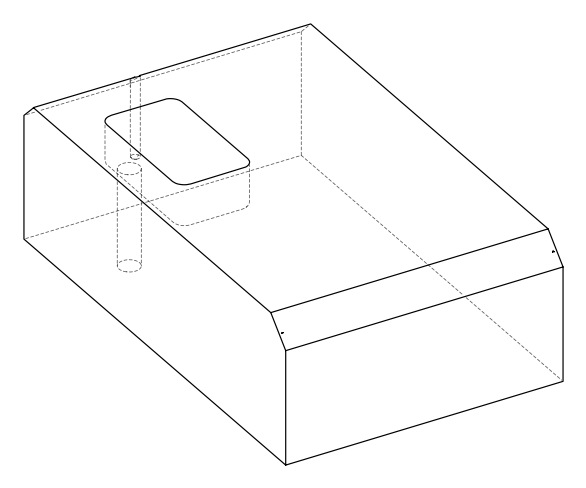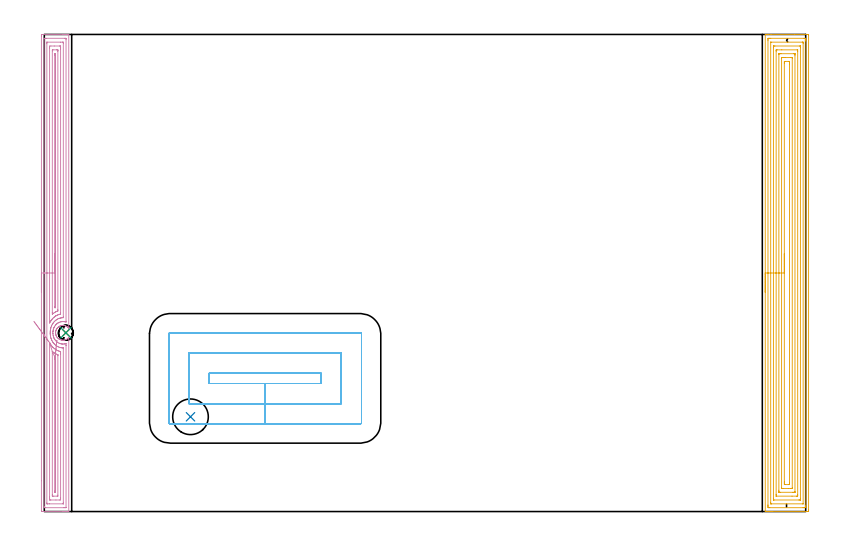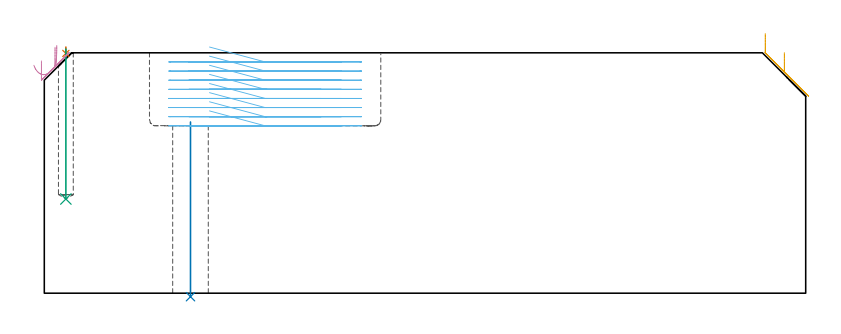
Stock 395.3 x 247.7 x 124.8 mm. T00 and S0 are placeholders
(PLAN: 6 operations, 4 tool changes, 40.5 min)
(1 SPOT_DRILL | STEP1POCKET | NXT0321_9005460120000 | 0.03 min | 0 mm3)
(2 INDEXABLE_INSERT_DRILL_THROUGH_HOLE_FROM_SOLID | STEP1HOLE | NXT0302_008 | 0.37 min | 33493 mm3)
(3 DRILL_BLIND_HOLE_INTO_CENTER | STEP1POCKET | UGT0301_472 | 0.31 min | 3439 mm3)
(4 AREA_MILL | FG_CHAMFER_SURFACE | UGT0205_001 | 12.02 min | 24836 mm3)
(5 AREA_MILL_1 | FG_CHAMFER_SURFACE_1 | UGT0205_001 | 16.28 min | 62693 mm3)
(6 MILL_RECTANGULAR_POCKET | POCKET_RECTANGULAR_STRAIGHT | UGT0201_095 | Follow Part, ap 5, ae 75% | 11.44 min | 291612 mm3)
(TOOL NXT0321_9005460120000 | NC Spot Drill, 142deg, 12mm, Carbide, Uncoated | D12 PA142 FL30 Z2)
(TOOL NXT0302_008 | Index. Insert Drill 18.5mm [880-D1850L25-05] | D18.5 PA176 FL93 Z2)
(TOOL UGT0301_472 | Carbide Drill 7.7 mm | D7.7 PA118 FL76 Z2)
(TOOL UGT0205_001 | Chamfer Mill 20 x 3 x 45 deg. | D20 FL50 Z2)
(TOOL UGT0201_095 | End mill 20 mm | D20 R3 FL38 Z4)
(OP 1 SPOT_DRILL)
G17 G21 G94 G90
T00 M6
G54
G17 G0 G90 X11.2 Y92.8 S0 M3
G43 Z134.8 H0
G94 G81 G98 Z124.469 F250. R127.8
G80
M5
M2
(OP 2 INDEXABLE_INSERT_DRILL_THROUGH_HOLE_FROM_SOLID)
G17 G21 G94 G90
T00 M6
G54
G17 G0 G90 X75.9 Y49.2 S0 M3
G43 Z134.8 H1
G94 G81 G98 Z-1.823 F250. R88.9
G80
M5
M2
(OP 3 DRILL_BLIND_HOLE_INTO_CENTER)
G17 G21 G94 G90
T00 M6
G54
G17 G0 G90 X11.2 Y92.8 S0 M3
G43 Z134.8 H0
G94 G81 G98 Z48.9 F250. R126.8
G80
M5
M2
(OP 4 AREA_MILL)
G17 G21 G94 G90
T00 M6
G54
G17 G0 G90 X-1.5 Y113.85 S1061 M3
G43 Z134.8 H0
Z120.6
G94 G1 Y113.888 Z119.728 F250.
Y114.002 Z118.863
Y114.191 Z118.012
Y114.453 Z117.18
Y114.787 Z116.374
Y115.19 Z115.6
Y115.659 Z114.864
Y116.19 Z114.172
Y116.779 Z113.529
Y117.422 Z112.94
Y118.114 Z112.408
Y118.85 Z111.94
Y119.624 Z111.537
Y120.43 Z111.203
Y121.262 Z110.941
Y122.114 Z110.752
Y122.978 Z110.638
Y123.85 Z110.6
Y246.675
X-1.499 Y247.087 Z110.601
X-1.495 Y247.563 Z110.603
X-1.492 Y247.691 Z110.606
X-1.024 Y247.7 Z111.073
X9.574 Z121.669
X10.128 Z122.224
X10.458 Z122.554
X11.011 Z123.107
X11.341 Z123.436
X12.345 Z124.444
X12.688 Y247.693 Z124.779
X12.697 Y247.691 Z124.788
X12.7 Y247.533 Z124.8
Y95.273
X12.695 Y95.228 Z124.793
X12.694 Y95.225 Z124.791
X12.65 Y95.273 Z124.75
X12.591 Y95.341 Z124.691
X12.426 Y95.517 Z124.526
X12.371 Y95.57 Z124.471
X12.207 Y95.72 Z124.307
X12.042 Y95.854 Z124.142
X11.987 Y95.895 Z124.087
X11.733 Y96.064 Z123.833
X11.528 Y96.187 Z123.628
X11.053 Y96.394 Z123.153
X10.618 Y96.526 Z122.718
X10.175 Y96.609 Z122.275
X9.736 Y96.639 Z121.836
X9.296 Y96.616 Z121.396
X8.853 Y96.544 Z120.953
X8.418 Y96.42 Z120.518
X8.142 Y96.313 Z120.242
X7.873 Y96.187 Z119.973
X7.539 Y95.978 Z119.639
X7.332 Y95.828 Z119.432
X7.136 Y95.659 Z119.236
X6.772 Y95.294 Z118.872
X6.755 Y95.273 Z118.855
X6.662 Y95.156 Z118.759
X6.418 Y94.789 Z118.516
X6.386 Y94.728 Z118.484
X6.21 Y94.402 Z118.306
X6.202 Y94.38 Z118.298
X6.041 Y93.961 Z118.14
X6.009 Y93.836 Z118.108
X5.929 Y93.51 Z118.024
X5.893 Y93.245 Z117.989
X5.871 Y93.065 Z117.963
Y93.041 Z117.962
X5.869 Y92.897
Y92.818 Z117.957
X5.866 Y92.617 Z117.962
X5.869 Y92.594 Z117.963
X5.876 Y92.52 Z117.973
X5.915 Y92.169 Z118.01
X5.92 Y92.148 Z118.014
X5.968 Y91.924 Z118.067
X6.013 Y91.725 Z118.111
X6.042 Y91.647 Z118.139
X6.179 Y91.27 Z118.275
X6.186 Y91.255 Z118.281
X6.28 Y91.048 Z118.377
X6.321 Y90.972 Z118.418
X6.397 Y90.833 Z118.495
X6.525 Y90.634 Z118.622
X6.662 Y90.444 Z118.759
X6.889 Y90.184 Z118.986
X7.128 Y89.94 Z119.228
X7.329 Y89.774 Z119.429
X7.539 Y89.625 Z119.639
X7.969 Y89.375 Z120.069
X8.418 Y89.182 Z120.518
X8.843 Y89.048 Z120.943
X9.069 Y89.007 Z121.169
X9.296 Y88.98 Z121.396
X9.736 Y88.961 Z121.836
X10.175 Y88.991 Z122.275
X10.556 Y89.048 Z122.656
X11.053 Y89.206 Z123.153
X11.503 Y89.411 Z123.603
X11.932 Y89.676 Z124.032
X12.225 Y89.896 Z124.325
X12.371 Y90.033 Z124.471
X12.619 Y90.291 Z124.719
X12.679 Y90.362 Z124.779
X12.687 Y90.368 Z124.786
X12.694 Y90.367 Z124.794
X12.7 Y90.362 Z124.8
Y0.167
X12.697 Y0.009 Z124.788
X12.688 Y0.007 Z124.779
X12.344 Y0. Z124.444
X12.001 Z124.1
X11.341 Z123.436
X10.128 Z122.224
X9.574 Z121.669
X-1.245 Z110.852
X-1.302 Y0.001 Z110.796
X-1.492 Y0.01 Z110.606
X-1.499 Y0.201 Z110.599
X-1.5 Y16.018 Z110.6
Y123.85
X-0.086 Z112.014
X-0.085 Y245.51 Z112.015
X-0.084 Y245.614 Z112.016
X-0.081 Y245.666 Z112.019
X-0.08 Y245.684 Z112.02
X-0.047 Y245.69 Z112.053
X0.349 Y245.698 Z112.449
X0.742 Y245.699 Z112.842
X1.231 Y245.7 Z113.331
X10.458 Y245.699 Z122.558
X10.948 Y245.697 Z123.048
X11.174 Y245.69 Z123.274
X11.279 Y245.684 Z123.379
X11.285 Y245.357 Z123.385
Y245.301
Y98.845
X11.28 Y98.427 Z123.38
X11.279 Y98.386 Z123.379
X10.793 Y98.506 Z122.893
X10.458 Y98.563 Z122.558
X9.789 Y98.628 Z121.889
X9.574 Y98.622 Z121.674
X9.247 Y98.605 Z121.347
X8.966 Y98.568 Z121.066
X8.691 Y98.521 Z120.791
X8.247 Y98.402 Z120.347
X7.808 Y98.247 Z119.908
X7.605 Y98.158 Z119.705
X7.207 Y97.952 Z119.307
X7.034 Y97.842 Z119.134
X6.925 Y97.768 Z119.025
X6.525 Y97.463 Z118.625
X6.374 Y97.332 Z118.474
X6.088 Y97.059 Z118.188
X6.065 Y97.036 Z118.165
X6.042 Y97.011 Z118.142
X5.776 Y96.706 Z117.876
X5.659 Y96.554 Z117.759
X5.402 Y96.166 Z117.502
X5.309 Y96.014 Z117.409
X5.158 Y95.74 Z117.258
X5.003 Y95.43 Z117.103
X4.942 Y95.273 Z117.042
X4.759 Y94.784 Z116.859
X4.651 Y94.38 Z116.751
X4.608 Y94.212 Z116.708
X4.577 Y94.075 Z116.677
X4.485 Y93.487 Z116.585
X4.478 Y93.436 Z116.578
X4.472 Y93.388 Z116.572
X4.468 Y93.341 Z116.568
X4.466 Y93.295 Z116.566
X4.456 Y92.594 Z116.556
X4.457 Y92.503 Z116.557
X4.464 Y92.404 Z116.564
X4.545 Y91.701 Z116.645
X4.617 Y91.356 Z116.717
X4.688 Y91.053 Z116.788
X4.763 Y90.808 Z116.863
X4.869 Y90.515 Z116.969
X4.944 Y90.311 Z117.044
X5.074 Y90. Z117.174
X5.115 Y89.915 Z117.215
X5.158 Y89.833 Z117.258
X5.33 Y89.533 Z117.43
X5.461 Y89.33 Z117.561
X5.676 Y89.022 Z117.776
X6.042 Y88.594 Z118.142
X6.269 Y88.363 Z118.369
X6.53 Y88.129 Z118.63
X6.925 Y87.834 Z119.025
X7.598 Y87.449 Z119.698
X7.808 Y87.358 Z119.908
X8.1 Y87.236 Z120.2
X8.691 Y87.069 Z120.791
X8.895 Y87.03 Z120.995
X9.26 Y86.991 Z121.36
X9.574 Y86.977 Z121.674
X9.832 Y86.975 Z121.932
X10.458 Y87.032 Z122.558
X10.634 Y87.058 Z122.734
X10.914 Y87.122 Z123.014
X11.275 Y87.217 Z123.375
X11.279 Y87.161 Z123.379
X11.285 Y86.399 Z123.385
X11.286 Y86.343 Z123.386
X11.285 Y2.19 Z123.385
X11.284 Y2.086 Z123.384
X11.281 Y2.034 Z123.381
X11.28 Y2.016 Z123.38
X11.247 Y2.01 Z123.347
X10.85 Y2.002 Z122.95
X10.458 Y2.001 Z122.558
X9.969 Y2. Z122.069
X0.742 Y2.001 Z112.842
X0.252 Y2.003 Z112.352
X0.026 Y2.01 Z112.126
X-0.079 Y2.016 Z112.021
X-0.085 Y2.343 Z112.015
Y2.399
X-0.086 Y123.85 Z112.014
X1.328 Z113.428
X1.329 Y242.921 Z113.429
X1.333 Y243.515 Z113.433
X1.335 Y243.663 Z113.435
X1.338 Y243.69 Z113.438
X1.381 Y243.694 Z113.481
X1.444 Y243.699 Z113.544
X8.508 Y243.7 Z120.608
X9.392 Y243.699 Z121.492
X9.574 Y243.696 Z121.674
X9.757 Y243.691 Z121.857
X9.865 Y243.685 Z121.965
X9.867 Y243.614 Z121.967
X9.869 Y243.515 Z121.969
X9.871 Y243.215 Z121.971
Y101.224
X9.869 Y100.924 Z121.969
X9.867 Y100.724 Z121.967
X9.865 Y100.657 Z121.965
X9.847 Y100.645 Z121.947
X9.549 Y100.631 Z121.649
X8.77 Y100.552 Z120.87
X8.691 Y100.538 Z120.791
X8.331 Y100.46 Z120.431
X8.052 Y100.385 Z120.152
X7.808 Y100.308 Z119.908
X7.392 Y100.159 Z119.492
X6.925 Y99.934 Z119.025
X6.797 Y99.868 Z118.897
X6.567 Y99.738 Z118.667
X6.251 Y99.526 Z118.351
X6.042 Y99.367 Z118.142
X5.752 Y99.139 Z117.852
X5.431 Y98.845 Z117.531
X5.294 Y98.708 Z117.394
X5.158 Y98.565 Z117.258
X4.871 Y98.243 Z116.971
X4.648 Y97.952 Z116.748
X4.498 Y97.727 Z116.598
X4.275 Y97.383 Z116.375
X4.156 Y97.18 Z116.256
X4.091 Y97.059 Z116.191
X3.853 Y96.593 Z115.953
X3.676 Y96.166 Z115.776
X3.598 Y95.958 Z115.698
X3.392 Y95.348 Z115.492
X3.376 Y95.29 Z115.476
X3.372 Y95.273 Z115.472
X3.207 Y94.568 Z115.307
X3.178 Y94.38 Z115.278
X3.092 Y93.79 Z115.192
X3.061 Y93.487 Z115.161
X3.048 Y92.942 Z115.148
X3.043 Y92.594 Z115.143
X3.05 Y92.325 Z115.15
X3.076 Y92.021 Z115.176
X3.111 Y91.701 Z115.211
X3.148 Y91.383 Z115.248
X3.219 Y90.983 Z115.319
X3.257 Y90.808 Z115.357
X3.392 Y90.245 Z115.492
X3.496 Y89.915 Z115.596
X3.55 Y89.756 Z115.65
X3.719 Y89.311 Z115.819
X3.846 Y89.022 Z115.946
X3.984 Y88.727 Z116.084
X4.275 Y88.193 Z116.375
X4.313 Y88.129 Z116.413
X4.381 Y88.023 Z116.481
X4.669 Y87.618 Z116.769
X4.838 Y87.407 Z116.938
X4.978 Y87.236 Z117.078
X5.158 Y87.032 Z117.258
X5.495 Y86.688 Z117.595
X5.89 Y86.343 Z117.99
X6.042 Y86.23 Z118.142
X6.424 Y85.956 Z118.524
X6.925 Y85.682 Z119.025
X7.386 Y85.45 Z119.486
X7.808 Y85.287 Z119.908
X8.047 Y85.209 Z120.147
X8.426 Y85.105 Z120.526
X8.691 Y85.053 Z120.791
X9.139 Y84.997 Z121.239
X9.574 Y84.974 Z121.674
X9.817 Y84.964 Z121.917
X9.85 Y84.96 Z121.95
X9.863 Y84.957 Z121.963
X9.865 Y84.942 Z121.965
X9.868 Y84.857 Z121.968
X9.871 Y84.557 Z121.971
Y4.779
X9.867 Y4.185 Z121.967
X9.865 Y4.037 Z121.965
X9.862 Y4.01 Z121.962
X9.819 Y4.006 Z121.919
X9.756 Y4.001 Z121.856
X2.692 Y4. Z114.792
X1.808 Y4.001 Z113.908
X1.626 Y4.004 Z113.726
X1.442 Y4.009 Z113.542
X1.335 Y4.015 Z113.435
X1.332 Y4.086 Z113.432
X1.33 Y4.185 Z113.43
X1.329 Y4.485 Z113.429
X1.328 Y123.85 Z113.428
X2.743 Z114.843
Y240.599
X2.744 Y240.835 Z114.844
X2.749 Y241.485 Z114.849
X2.757 Y241.69 Z114.857
X3.42 Y241.7 Z115.52
X5.158 Z117.258
X7.836 Z119.936
X8.241 Y241.694 Z120.341
X8.437 Y241.69 Z120.537
X8.45 Y241.58 Z120.55
X8.455 Y241.074 Z120.555
X8.456 Y240.835 Z120.556
X8.457 Y240.179 Z120.557
Y103.311
X8.455 Y102.656 Z120.555
X8.452 Y102.537 Z120.552
X8.451 Y102.529 Z120.551
X8.437 Y102.522 Z120.537
X8.368 Y102.503 Z120.468
X8.004 Y102.418 Z120.104
X7.85 Y102.375 Z119.95
X7.808 Y102.362 Z119.908
X7.19 Y102.149 Z119.29
X6.925 Y102.047 Z119.025
X6.575 Y101.878 Z118.675
X6.042 Y101.596 Z118.142
X5.996 Y101.57 Z118.096
X5.923 Y101.525 Z118.023
X5.474 Y101.206 Z117.574
X5.158 Y100.96 Z117.258
X4.979 Y100.813 Z117.079
X4.777 Y100.631 Z116.877
X4.523 Y100.381 Z116.623
X4.275 Y100.126 Z116.375
X4.092 Y99.924 Z116.192
X3.932 Y99.738 Z116.032
X3.696 Y99.431 Z115.796
X3.392 Y98.991 Z115.492
X3.335 Y98.904 Z115.435
X3.298 Y98.845 Z115.398
X3.136 Y98.571 Z115.236
X3.007 Y98.342 Z115.107
X2.79 Y97.952 Z114.89
X2.782 Y97.943 Z114.882
X2.75 Y97.952 Z114.85
X2.746 Y98.291 Z114.846
X2.743 Y98.608 Z114.843
Y123.85
X4.157 Z116.257
Y239.169
X4.164 Y239.68 Z116.264
X4.196 Y239.69 Z116.296
X4.275 Y239.693 Z116.375
X4.516 Y239.699 Z116.616
X6.282 Y239.7 Z118.382
X6.925 Y239.693 Z119.025
X7.016 Y239.69 Z119.116
X7.036 Y239.686 Z119.136
X7.039 Y239.567 Z119.139
X7.041 Y239.408 Z119.141
X7.043 Y239.169 Z119.143
Y239.049
Y104.977
X7.037 Y104.204 Z119.137
X7.036 Y104.18 Z119.136
X7.015 Y104.166 Z119.115
X6.981 Y104.147 Z119.081
X6.925 Y104.124 Z119.025
X6.586 Y103.989 Z118.686
X6.356 Y103.885 Z118.456
X6.042 Y103.731 Z118.142
X5.771 Y103.584 Z117.871
X5.288 Y103.311 Z117.388
X5.21 Y103.258 Z117.31
X5.158 Y103.222 Z117.258
X4.697 Y102.884 Z116.797
X4.275 Y102.562 Z116.375
X4.193 Y102.501 Z116.293
X4.163 Y102.521 Z116.263
X4.161 Y102.533 Z116.261
X4.157 Y103.311 Z116.257
Y103.43
Y123.85
X5.571 Z117.671
Y236.846
X5.573 Y237.263 Z117.673
X5.577 Y237.645 Z117.677
X5.578 Y237.684 Z117.678
X5.615 Y237.695 Z117.715
X5.622 Y237.69 Z117.722
X5.625 Y237.685 Z117.725
X5.629 Y237.263 Z117.729
Y237.205
Y106.407
X5.624 Y105.99 Z117.724
X5.622 Y105.932 Z117.722
X5.601 Y105.719 Z117.701
X5.578 Y105.99 Z117.678
X5.572 Y106.407 Z117.672
X5.571 Y106.465 Z117.671
Y123.85
Y124.722 Z117.709
Y125.587 Z117.823
Y126.438 Z118.012
Y127.27 Z118.274
Y128.076 Z118.608
Y128.85 Z119.011
Y129.586 Z119.48
Y130.278 Z120.011
Y130.921 Z120.6
Y131.51 Z121.243
Y132.042 Z121.935
Y132.51 Z122.671
Y132.913 Z123.445
Y133.247 Z124.251
Y133.509 Z125.083
Y133.698 Z125.935
Y133.812 Z126.8
Y133.85 Z127.671
G0 X-5.413 Y98.727 Z118.325
G1 X-5.128 Y98.342 Z117.595
X-4.806 Y97.908 Z116.91
X-4.45 Y97.428 Z116.275
X-4.063 Y96.905 Z115.694
X-3.647 Y96.343 Z115.172
X-3.205 Y95.747 Z114.714
X-2.741 Y95.121 Z114.321
X-2.259 Y94.47 Z113.998
X-1.762 Y93.798 Z113.747
X-1.253 Y93.112 Z113.569
X-0.738 Y92.416 Z113.467
X-0.219 Y91.715 Z113.44
X0.3 Y91.015 Z113.49
X0.814 Y90.322 Z113.615
X1.319 Y89.639 Z113.816
X1.812 Y88.974 Z114.089
X2.289 Y88.33 Z114.434
X2.747 Y87.712 Z114.847
X2.756 Y87.7 Z114.856
X2.786 Y87.646 Z114.886
X2.908 Y87.42 Z115.008
X3.009 Y87.236 Z115.109
X3.2 Y86.903 Z115.3
X3.392 Y86.605 Z115.492
X3.573 Y86.343 Z115.673
X3.876 Y85.942 Z115.976
X4.275 Y85.458 Z116.375
X4.282 Y85.45 Z116.382
X4.722 Y85.014 Z116.822
X5.158 Y84.632 Z117.258
X5.248 Y84.557 Z117.348
X5.713 Y84.231 Z117.813
X6.042 Y84.026 Z118.142
X6.706 Y83.664 Z118.806
X6.925 Y83.562 Z119.025
X7.106 Y83.481 Z119.206
X7.542 Y83.322 Z119.642
X7.808 Y83.244 Z119.908
X8.381 Y83.085 Z120.481
X8.431 Y83.069 Z120.531
X8.45 Y83.062 Z120.55
X8.453 Y83.012 Z120.553
X8.455 Y82.771 Z120.555
X8.457 Y82.115 Z120.557
Y81.878
Y7.102
X8.456 Y6.865 Z120.556
X8.45 Y6.215 Z120.55
X8.443 Y6.01 Z120.543
X7.78 Y6. Z119.88
X6.042 Z118.142
X3.364 Z115.464
X2.959 Y6.006 Z115.059
X2.763 Y6.01 Z114.863
X2.75 Y6.12 Z114.85
X2.744 Y6.626 Z114.844
X2.743 Y6.865 Z114.843
Y7.521
Y87.557
X2.746 Y87.712 Z114.846
X4.166 Y83.127 Z116.266
X4.188 Y83.111 Z116.288
X4.275 Y83.043 Z116.375
X4.62 Y82.771 Z116.72
X5.158 Y82.391 Z117.258
X5.468 Y82.198 Z117.568
X6.041 Y81.878 Z118.141
X6.626 Y81.604 Z118.726
X6.925 Y81.475 Z119.025
X6.989 Y81.446 Z119.089
X7.024 Y81.428 Z119.124
X7.036 Y81.408 Z119.136
X7.038 Y81.344 Z119.138
X7.042 Y81.105 Z119.142
X7.043 Y80.985 Z119.143
Y80.865
Y8.531
X7.036 Y8.021 Z119.136
X7.004 Y8.01 Z119.104
X6.925 Y8.007 Z119.025
X6.684 Y8.001 Z118.784
X4.918 Y8. Z117.018
X4.275 Y8.007 Z116.375
X4.184 Y8.01 Z116.284
X4.164 Y8.013 Z116.264
X4.161 Y8.132 Z116.261
X4.159 Y8.292 Z116.259
X4.157 Y8.77 Z116.257
Y82.89
X4.16 Y83.01 Z116.26
X4.163 Y83.089 Z116.263
X4.166 Y83.127 Z116.266
X5.6 Y79.904 Z117.7
X5.622 Y79.674 Z117.722
X5.626 Y79.62 Z117.726
X5.629 Y79.199 Z117.729
Y79.141
Y10.854
X5.627 Y10.437 Z117.727
X5.623 Y10.055 Z117.723
X5.622 Y10.016 Z117.722
X5.585 Y10.005 Z117.685
X5.578 Y10.01 Z117.678
X5.575 Y10.015 Z117.675
X5.571 Y10.437 Z117.671
Y10.495
X5.572 Y79.199 Z117.672
X5.575 Y79.616 Z117.675
X5.577 Y79.669 Z117.677
X5.6 Y79.904 Z117.7
X5.684 Y80.763 Z117.823
X5.768 Y81.609 Z118.02
X5.849 Y82.434 Z118.291
X5.927 Y83.233 Z118.633
X6.003 Y83.999 Z119.044
X6.074 Y84.726 Z119.52
X6.142 Y85.409 Z120.059
X6.204 Y86.043 Z120.655
X6.261 Y86.623 Z121.304
X6.312 Y87.145 Z122.001
X6.357 Y87.603 Z122.742
X6.396 Y87.996 Z123.52
X6.428 Y88.32 Z124.329
X6.453 Y88.573 Z125.164
X6.47 Y88.752 Z126.018
X6.481 Y88.856 Z126.884
X6.483 Y88.885 Z127.756
X6.479 Y88.839 Z128.627
G0 Z134.8
M5
M2
(OP 5 AREA_MILL_1)
G17 G21 G94 G90
T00 M6
G54
G17 G0 G90 X374.3 Y113.85 S1061 M3
G43 Z134.8 H0
G94 G1 Y113.888 Z133.928 F250.
Y114.002 Z133.063
Y114.191 Z132.212
Y114.453 Z131.38
Y114.787 Z130.574
Y115.19 Z129.8
Y115.658 Z129.064
Y116.19 Z128.372
Y116.779 Z127.729
Y117.422 Z127.14
Y118.114 Z126.608
Y118.85 Z126.14
Y119.624 Z125.737
Y120.43 Z125.403
Y121.262 Z125.141
Y122.113 Z124.952
Y122.978 Z124.838
Y123.85 Z124.8
Y247.533
X374.303 Y247.69 Z124.788
X374.345 Y247.693 Z124.747
X374.726 Y247.7 Z124.373
X375.095 Z124.004
X375.76 Z123.335
X376.983 Z122.114
X377.54 Z121.554
X389.555 Z109.543
X396.229 Z102.868
X396.51 Y247.698 Z102.587
X396.792 Y247.69 Z102.306
X396.799 Y247.408 Z102.299
X396.8 Y0.934 Z102.3
X396.799 Y0.613 Z102.301
X396.794 Y0.047 Z102.304
X396.792 Y0.008 Z102.306
X396.229 Y0. Z102.868
X378.152 Z120.944
X377.54 Z121.554
X376.983 Z122.114
X376.65 Z122.446
X376.093 Z123.003
X375.76 Z123.335
X375.095 Z124.004
X374.726 Z124.373
X374.347 Z124.744
X374.298 Z124.792
X374.3 Y0.167 Z124.8
Y123.85
X375.714 Z123.386
Y244.454
X375.718 Y245.301 Z123.382
X375.72 Y245.341 Z123.38
X375.76 Y245.69 Z123.34
X376.255 Y245.698 Z122.845
X376.65 Y245.699 Z122.45
X377.142 Y245.7 Z121.958
X394.45 Y245.699 Z104.65
X394.944 Y245.697 Z104.156
X395.34 Y245.69 Z103.76
X395.38 Y245.301 Z103.72
X395.383 Y245.257 Z103.717
X395.386 Y244.408 Z103.714
Y244.361
Y3.246
X395.382 Y2.399 Z103.718
X395.38 Y2.359 Z103.72
X395.34 Y2.01 Z103.76
X394.845 Y2.002 Z104.255
X394.45 Y2.001 Z104.65
X393.958 Y2. Z105.142
X376.65 Y2.001 Z122.45
X376.156 Y2.003 Z122.944
X375.76 Y2.01 Z123.34
X375.72 Y2.399 Z123.38
X375.717 Y2.443 Z123.383
X375.714 Y3.292 Z123.386
Y3.339
Y123.85
X377.128 Z121.972
X377.129 Y243.515 Z121.971
X377.13 Y243.618 Z121.97
X377.132 Y243.668 Z121.968
X377.134 Y243.686 Z121.966
X377.171 Y243.69 Z121.929
X377.357 Y243.699 Z121.743
X385.81 Y243.7 Z113.29
X393.56 Z105.54
X393.744 Y243.698 Z105.356
X393.868 Y243.695 Z105.232
X393.96 Y243.69 Z105.14
X393.965 Y243.651 Z105.135
X393.968 Y243.515 Z105.132
X393.971 Y243.102 Z105.129
Y4.185
X393.97 Y4.082 Z105.13
X393.968 Y4.031 Z105.132
X393.966 Y4.014 Z105.134
X393.929 Y4.01 Z105.171
X393.743 Y4.001 Z105.357
X385.29 Y4. Z113.81
X377.54 Z121.56
X377.356 Y4.002 Z121.744
X377.233 Y4.005 Z121.867
X377.14 Y4.01 Z121.96
X377.135 Y4.049 Z121.965
X377.132 Y4.185 Z121.968
X377.129 Y4.598 Z121.971
X377.128 Y123.85 Z121.972
X378.543 Z120.557
Y240.835
X378.545 Y241.614 Z120.555
X378.547 Y241.667 Z120.553
X378.549 Y241.687 Z120.551
X378.567 Y241.69 Z120.533
X378.674 Y241.695 Z120.426
X378.89 Y241.698 Z120.21
X379.32 Y241.7 Z119.78
X392.222 Y241.699 Z106.878
X392.428 Y241.696 Z106.672
X392.531 Y241.692 Z106.569
X392.551 Y241.69 Z106.549
X392.553 Y241.674 Z106.547
X392.555 Y241.635 Z106.545
X392.557 Y240.948 Z106.543
Y240.835
Y6.864
X392.555 Y6.086 Z106.545
X392.553 Y6.033 Z106.547
X392.551 Y6.013 Z106.549
X392.533 Y6.01 Z106.567
X392.426 Y6.005 Z106.674
X392.21 Y6.001 Z106.89
X391.78 Y6. Z107.32
X378.878 Y6.001 Z120.222
X378.672 Y6.004 Z120.428
X378.569 Y6.008 Z120.531
X378.549 Y6.01 Z120.551
X378.547 Y6.026 Z120.553
X378.545 Y6.065 Z120.555
X378.543 Y6.752 Z120.557
Y6.864
Y123.85
X379.957 Z119.143
Y239.049
X379.959 Y239.302 Z119.141
X379.964 Y239.557 Z119.136
X379.974 Y239.69 Z119.126
X380.048 Y239.695 Z119.052
X380.21 Y239.699 Z118.89
X380.452 Y239.7 Z118.648
X382.899 Z116.201
X390.89 Y239.699 Z108.21
X391.133 Y239.698 Z107.967
X391.14 Y239.692 Z107.96
X391.142 Y239.689 Z107.958
X391.143 Y239.049 Z107.957
Y238.795
Y8.651
X391.141 Y8.398 Z107.959
X391.136 Y8.143 Z107.964
X391.126 Y8.01 Z107.974
X391.052 Y8.005 Z108.048
X390.89 Y8.001 Z108.21
X390.648 Y8. Z108.452
X388.201 Z110.899
X380.21 Y8.001 Z118.89
X379.967 Y8.002 Z119.133
X379.96 Y8.008 Z119.14
X379.958 Y8.011 Z119.142
X379.957 Y8.651 Z119.143
Y8.905
Y123.85
X381.371 Z117.729
X381.372 Y237.263 Z117.728
X381.374 Y237.574 Z117.726
X381.376 Y237.651 Z117.724
X381.377 Y237.682 Z117.723
X381.411 Y237.69 Z117.689
X381.558 Y237.697 Z117.542
X381.99 Y237.699 Z117.11
X382.445 Y237.7 Z116.655
X389.11 Y237.699 Z109.99
X389.568 Y237.697 Z109.532
X389.7 Y237.69 Z109.4
X389.722 Y237.683 Z109.378
X389.724 Y237.639 Z109.376
X389.727 Y237.537 Z109.373
X389.728 Y237.263 Z109.372
X389.729 Y236.642 Z109.371
X389.728 Y10.437 Z109.372
X389.726 Y10.126 Z109.374
X389.724 Y10.049 Z109.376
X389.722 Y10.018 Z109.378
X389.689 Y10.01 Z109.411
X389.542 Y10.003 Z109.558
X389.11 Y10.001 Z109.99
X388.655 Y10. Z110.445
X381.99 Y10.001 Z117.11
X381.532 Y10.003 Z117.568
X381.4 Y10.01 Z117.7
X381.378 Y10.017 Z117.722
X381.376 Y10.061 Z117.724
X381.373 Y10.163 Z117.727
X381.372 Y10.437 Z117.728
X381.371 Y11.058 Z117.729
Y123.85
X382.785 Z116.315
X382.786 Y235.477 Z116.314
Y235.571
X382.79 Y235.667 Z116.31
X382.792 Y235.688 Z116.308
X382.799 Y235.691 Z116.301
X382.825 Y235.696 Z116.275
X382.88 Y235.698 Z116.22
X383.548 Y235.7 Z115.552
X384.66 Z114.44
X387.33 Z111.77
X387.999 Y235.699 Z111.101
X388.22 Y235.693 Z110.88
X388.292 Y235.69 Z110.808
X388.308 Y235.68 Z110.792
X388.311 Y235.635 Z110.789
X388.313 Y235.572 Z110.787
X388.314 Y235.477 Z110.786
X388.315 Y235.382 Z110.785
X388.314 Y12.223 Z110.786
Y12.129
X388.31 Y12.033 Z110.79
X388.308 Y12.012 Z110.792
X388.301 Y12.009 Z110.799
X388.275 Y12.004 Z110.825
X388.22 Y12.002 Z110.88
X387.552 Y12. Z111.548
X386.44 Z112.66
X383.77 Z115.33
X383.101 Y12.001 Z115.999
X382.88 Y12.007 Z116.22
X382.808 Y12.01 Z116.292
X382.792 Y12.02 Z116.308
X382.789 Y12.065 Z116.311
X382.787 Y12.128 Z116.313
X382.786 Y12.223 Z116.314
X382.785 Y12.318 Z116.315
Y123.85
X384.2 Z114.9
Y232.798
X384.201 Y233.259 Z114.899
X384.207 Y233.691 Z114.893
X384.651 Y233.7 Z114.449
X386.431 Z112.669
X386.893 Y233.691 Z112.207
X386.899 Y233.231 Z112.201
X386.9 Y232.798 Z112.2
Y232.336
Y14.902
X386.899 Y14.441 Z112.201
X386.893 Y14.009 Z112.207
X386.449 Y14. Z112.651
X384.669 Z114.431
X384.66 Z114.44
X384.207 Y14.009 Z114.893
X384.201 Y14.469 Z114.899
X384.2 Y14.902 Z114.9
Y15.364
Y123.85
Y124.722 Z114.939
Y125.586 Z115.052
Y126.438 Z115.241
Y127.27 Z115.504
Y128.076 Z115.837
Y128.85 Z116.24
Y129.586 Z116.709
Y130.278 Z117.24
Y130.921 Z117.829
Y131.51 Z118.473
Y132.041 Z119.165
Y132.51 Z119.9
Y132.913 Z120.674
Y133.247 Z121.48
Y133.509 Z122.312
Y133.698 Z123.164
Y133.812 Z124.029
Y133.85 Z124.9
G0 Z134.8
M5
M2
(OP 6 MILL_RECTANGULAR_POCKET)
G17 G21 G94 G90
T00 M6
G54
G17 G0 G90 X85.771 Y66.5 S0 M3
G43 Z134.806 H0
Z127.806
G94 G1 X114.65 Z120.067 F250.
X143.7 F500.
Y71.8
X85.6
Y66.5
X114.65
Y56.
X154.2
Y82.3
X75.1
Y56.
X114.65
Y45.5
X164.
G3 X164.7 Y46.2 R0.7
G1 Y92.1
G3 X164. Y92.8 R0.7
G1 X65.3
G3 X64.6 Y92.1 R0.7
G1 Y46.2
G3 X65.3 Y45.5 R0.7
G1 X114.65
X115.65
G0 X85.771 Y66.5 Z123.067
G1 X114.65 Z115.329 F250.
X143.7 F500.
Y71.8
X85.6
Y66.5
X114.65
Y56.
X154.2
Y82.3
X75.1
Y56.
X114.65
Y45.5
X164.
G3 X164.7 Y46.2 R0.7
G1 Y92.1
G3 X164. Y92.8 R0.7
G1 X65.3
G3 X64.6 Y92.1 R0.7
G1 Y46.2
G3 X65.3 Y45.5 R0.7
G1 X114.65
X115.65
G0 X85.771 Y66.5 Z118.329
G1 X114.65 Z110.591 F250.
X143.7 F500.
Y71.8
X85.6
Y66.5
X114.65
Y56.
X154.2
Y82.3
X75.1
Y56.
X114.65
Y45.5
X164.
G3 X164.7 Y46.2 R0.7
G1 Y92.1
G3 X164. Y92.8 R0.7
G1 X65.3
G3 X64.6 Y92.1 R0.7
G1 Y46.2
G3 X65.3 Y45.5 R0.7
G1 X114.65
X115.65
G0 X85.771 Y66.5 Z113.591
G1 X114.65 Z105.853 F250.
X143.7 F500.
Y71.8
X85.6
Y66.5
X114.65
Y56.
X154.2
Y82.3
X75.1
Y56.
X114.65
Y45.5
X164.
G3 X164.7 Y46.2 R0.7
G1 Y92.1
G3 X164. Y92.8 R0.7
G1 X65.3
G3 X64.6 Y92.1 R0.7
G1 Y46.2
G3 X65.3 Y45.5 R0.7
G1 X114.65
X115.65
G0 X85.771 Y66.5 Z108.853
G1 X114.65 Z101.115 F250.
X143.7 F500.
Y71.8
X85.6
Y66.5
X114.65
Y56.
X154.2
Y82.3
X75.1
Y56.
X114.65
Y45.5
X164.
G3 X164.7 Y46.2 R0.7
G1 Y92.1
G3 X164. Y92.8 R0.7
G1 X65.3
G3 X64.6 Y92.1 R0.7
G1 Y46.2
G3 X65.3 Y45.5 R0.7
G1 X114.65
X115.65
G0 X85.771 Y66.5 Z104.115
G1 X114.65 Z96.376 F250.
X143.7 F500.
Y71.8
X85.6
Y66.5
X114.65
Y56.
X154.2
Y82.3
X75.1
Y56.
X114.65
Y45.5
X164.
G3 X164.7 Y46.2 R0.7
G1 Y92.1
G3 X164. Y92.8 R0.7
G1 X65.3
G3 X64.6 Y92.1 R0.7
G1 Y46.2
G3 X65.3 Y45.5 R0.7
G1 X114.65
X115.65
G0 X85.771 Y66.5 Z99.376
G1 X114.65 Z91.638 F250.
X143.7 F500.
Y71.8
X85.6
Y66.5
X114.65
Y56.
X154.2
Y82.3
X75.1
Y56.
X114.65
Y45.5
X164.
G3 X164.7 Y46.2 R0.7
G1 Y92.1
G3 X164. Y92.8 R0.7
G1 X65.3
G3 X64.6 Y92.1 R0.7
G1 Y46.2
G3 X65.3 Y45.5 R0.7
G1 X114.65
X115.65
G0 X85.771 Y66.5 Z94.638
G1 X114.65 Z86.9 F250.
X143.7 F500.
Y71.8
X85.6
Y66.5
X114.65
Y56.
X154.2
Y82.3
X75.1
Y56.
X114.65
Y45.5
X164.
G3 X164.7 Y46.2 R0.7
G1 Y92.1
G3 X164. Y92.8 R0.7
G1 X65.3
G3 X64.6 Y92.1 R0.7
G1 Y46.2
G3 X65.3 Y45.5 R0.7
G1 X114.65
X115.65
G0 Z134.806
M5
M2
